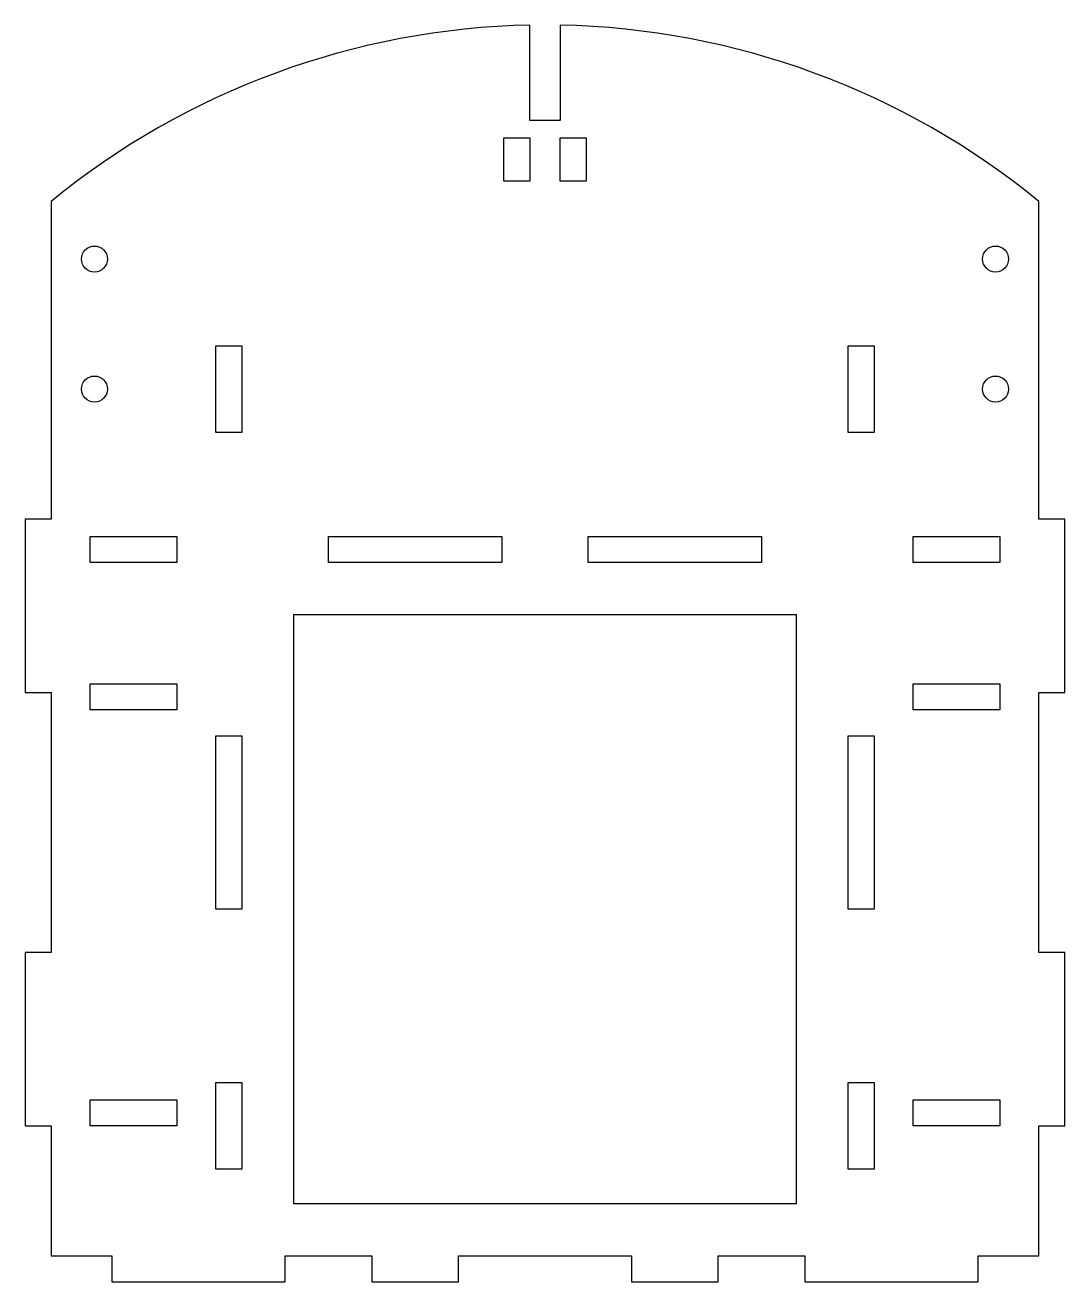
# Model space of a CAD drawing. Header units: millimetres. Extents: x -60 to 60, y -55 to 90.
import ezdxf

# ---------------------------------------------------------------- set-up
doc = ezdxf.new("R2010")
doc.units = ezdxf.units.MM

msp = doc.modelspace()

# ---------------------------------------------------------------- linework, layer by layer
msp.add_lwpolyline([(1.75, 89.98), (1.75, 79), (-1.75, 79), (-1.75, 89.98, 0.168161), (-57, 69.65), (-57, 33), (-60, 33), (-60, 13), (-57, 13), (-57, -17), (-60, -17), (-60, -37), (-57, -37), (-57, -52), (-50, -52), (-50, -55), (-30, -55), (-30, -52), (-20, -52), (-20, -55), (-10, -55), (-10, -52), (10, -52), (10, -55), (20, -55), (20, -52), (30, -52), (30, -55), (50, -55), (50, -52), (57, -52), (57, -37), (60, -37), (60, -17), (57, -17), (57, 13), (60, 13), (60, 33), (57, 33), (57, 69.65, 0.168161)], format="xyb", close=True)
for points in [[(-1.75, 77), (-1.75, 72), (-4.75, 72), (-4.75, 77)], [(1.75, 72), (1.75, 77), (4.75, 77), (4.75, 72)], [(-35, 53), (-35, 43), (-38, 43), (-38, 53)], [(35, 43), (35, 53), (38, 53), (38, 43)], [(-42.5, 31), (-42.5, 28), (-52.5, 28), (-52.5, 31)], [(-5, 31), (-5, 28), (-25, 28), (-25, 31)], [(5, 28), (5, 31), (25, 31), (25, 28)], [(42.5, 28), (42.5, 31), (52.5, 31), (52.5, 28)], [(29, 22), (29, -46), (-29, -46), (-29, 22)], [(-42.5, 14), (-42.5, 11), (-52.5, 11), (-52.5, 14)], [(42.5, 11), (42.5, 14), (52.5, 14), (52.5, 11)], [(-35, 8), (-35, -12), (-38, -12), (-38, 8)], [(35, -12), (35, 8), (38, 8), (38, -12)], [(-38, -42), (-38, -32), (-35, -32), (-35, -42)], [(38, -32), (38, -42), (35, -42), (35, -32)], [(-52.5, -37), (-52.5, -34), (-42.5, -34), (-42.5, -37)], [(52.5, -34), (52.5, -37), (42.5, -37), (42.5, -34)]]:
    msp.add_lwpolyline(points, close=True)
for centre in [(-52, 63), (52, 63), (-52, 48), (52, 48)]:
    msp.add_circle(centre, 1.5)

doc.saveas('drawing.dxf')
